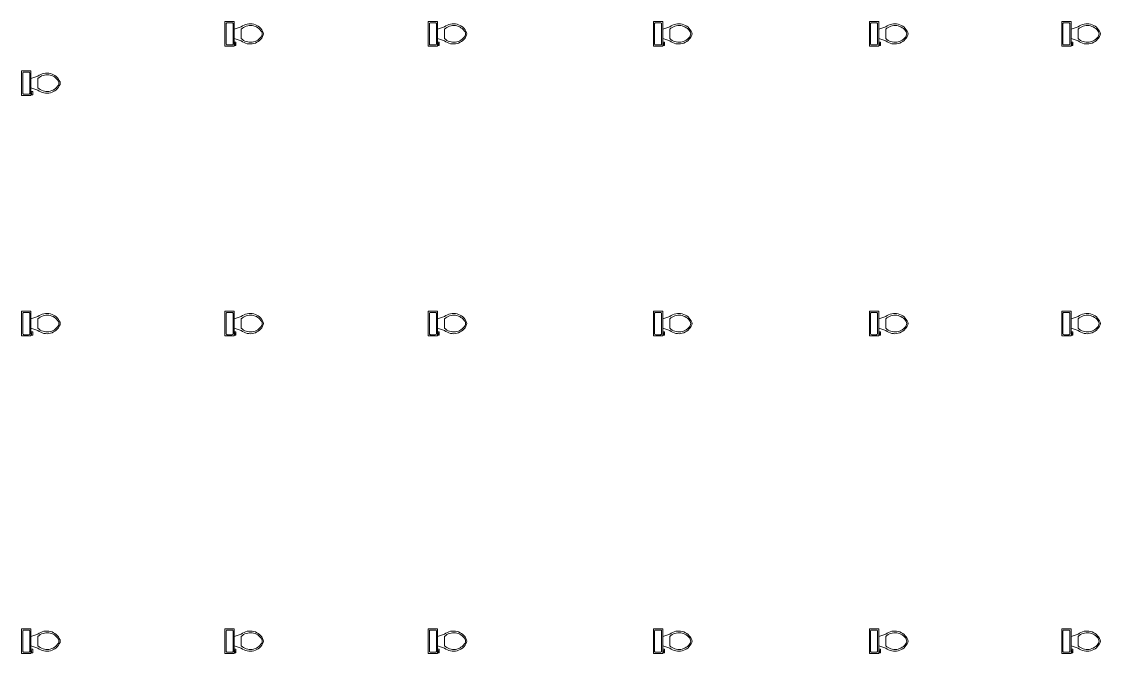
# Model space of a CAD drawing. Header units: inches. Extents: x 108286 to 1018414, y -1240248 to 57686.
# Drawn here: x 504342 to 505080, y -883466 to -883034 of the extents above; entities that cross this region are included whole.
import ezdxf

# ---------------------------------------------------------------- set-up
doc = ezdxf.new("R2010")
doc.units = ezdxf.units.IN
doc.header["$MEASUREMENT"] = 0
doc.layers.add('FURNITURES & FIXTURES', color=32, linetype='Continuous', lineweight=9)
doc.layers.add('WALL', color=8, linetype='Continuous', lineweight=35)

# ---------------------------------------------------------------- blocks, each defined once
blk = doc.blocks.new('CO')
at = {"layer": 'FURNITURES & FIXTURES'}
for p, q in [((0, 0), (-16.8, 0)), ((-16.8, 0), (-16.8, -6.4)), ((0, -6.4), (0, 0)), ((-16.8, -6.4), (0, -6.4)), ((-16.4, -6.8), (-14.8, -6.8)), ((-16.4, -7.6), (-16.4, -6.8)), ((-16, -1.6), (-16, -4.8)), ((-1.6, -0.8), (-15.2, -0.8)), ((-15.2, -5.6), (-1.6, -5.6)), ((-14.8, -6.8), (-14.8, -6.4)), ((-14, -6.4), (-14, -7.6)), ((-11.6, -6.4), (-13.2, -11.2)), ((-5.2, -6.4), (-3.6, -11.2)), ((-0.8, -4.8), (-0.8, -1.6)), ((-14, -7.6), (-16.4, -7.6)), ((-5.2, -11.2), (-11.6, -11.2))]:
    blk.add_line(p, q, dxfattribs=at)
for centre, radius, start, end in [((-15.3, -1.5), 0.707, 81.8699, 188.1301), ((-15.3, -4.9), 0.707, 171.8699, 278.1301), ((-1.5, -1.5), 0.707, 351.8699, 98.1301), ((-1.5, -4.9), 0.707, 261.8699, 8.1301), ((-5.58, -17.26), 9.74, 141.46911, 247.97143), ((-5.04, -17.45), 9.06, 136.36773, 238.94682), ((-11.22, -17.26), 9.74, 292.02843, 38.53071), ((-11.76, -17.45), 9.06, 301.05301, 43.63209), ((-8.4, -22.3), 3.2, 245.73182, 294.26817), ((-8.4, -23.2), 3.2, 254.86053, 285.13947)]:
    blk.add_arc(centre, radius, start, end, dxfattribs=at)

msp = doc.modelspace()

# ---------------------------------------------------------------- block references
at = {"layer": 'WALL', "linetype": 'Continuous', "rotation": 90}
for p in [(504481.27, -883033.81), (504620.27, -883033.81), (504774.27, -883033.81), (504921.93, -883033.81), (505053.43, -883033.81), (504342.27, -883067.5), (504342.27, -883231.81), (504481.27, -883231.81), (504620.27, -883231.81), (504774.27, -883231.81), (504921.93, -883231.81), (505053.43, -883231.81), (504342.27, -883448.88), (504481.27, -883448.88), (504620.27, -883448.88), (504774.27, -883448.88), (504921.93, -883448.88), (505053.43, -883448.88)]:
    msp.add_blockref('CO', p, dxfattribs=at)

doc.saveas('drawing.dxf')
